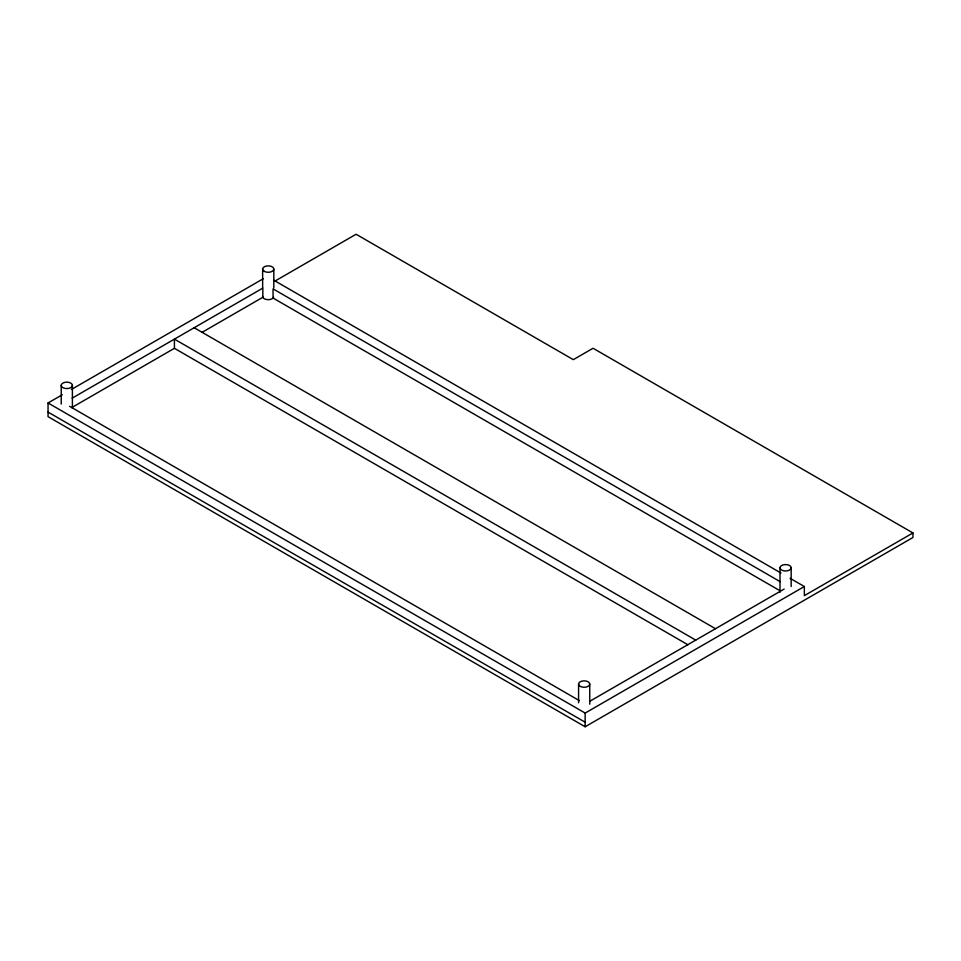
<?xml version="1.0" encoding="UTF-8"?>
<svg xmlns="http://www.w3.org/2000/svg" width="961" height="961" viewBox="0 0 961 961"><rect width="100%" height="100%" fill="white"/><g stroke="black" fill="none" stroke-linecap="round" stroke-linejoin="round"><path stroke-width="1.44" d="M72.135 407.368L174.421 348.314L174.421 339.137L695.74 640.11M274.966 281.092L356.099 234.244L573.309 359.654L593.057 348.254L912.95 532.947L912.95 537.499L585.153 726.756L48.05 416.654L48.05 402.971L62.321 394.743M71.39 389.493L263.35 278.678M72.135 398.19L262.834 288.096L262.834 297.273L201.942 332.434M589.561 701.41L784.14 589.069M48.05 402.971L585.153 713.074L804.345 586.522L804.345 595.652L912.95 532.947M273.729 280.18L780.993 573.044M790.074 578.282L804.345 586.522M780.176 581.669L273.044 288.877L273.056 298.054L780.188 590.847M194.17 327.737L715.489 628.71M174.421 348.314L687.944 644.783M69.624 406.323L579.351 700.617M48.05 412.101L585.153 722.192M791.167 567.783A5.586 3.219 0 0 1 782.795 570.57A5.586 3.219 0 0 1 782.795 564.984A5.586 3.219 0 0 1 791.167 567.783L791.167 586.498M779.996 567.783L779.996 592.264M589.754 684.064A5.586 3.219 0 0 1 581.381 686.851A5.586 3.219 0 0 1 581.381 681.265A5.586 3.219 0 0 1 589.754 684.064L589.754 704.221M585.153 713.074L585.153 726.756M578.582 684.064L578.582 702.791M273.813 269.08L273.813 287.807M262.641 269.08L262.641 287.807M72.399 385.373A5.586 3.219 0 0 1 64.015 388.16A5.586 3.219 0 0 1 64.015 382.574A5.586 3.219 0 0 1 72.399 385.373L72.399 408.413M61.228 385.373L61.228 404.088M273.621 297.273A5.586 3.219 0 0 1 267.494 299.64A5.586 3.219 0 0 1 262.641 296.444M264.275 271.362A5.586 3.219 0 0 0 273.621 269.921A5.586 3.219 0 0 0 266.774 265.969A5.586 3.219 0 0 0 264.275 271.362"/></g></svg>
